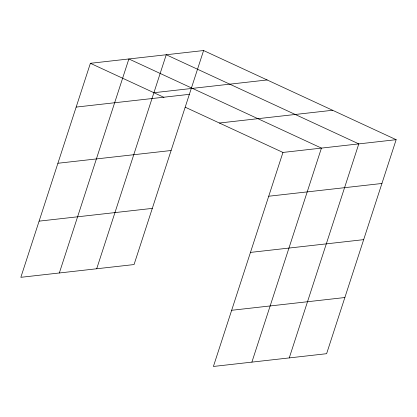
<?xml version="1.0" encoding="UTF-8"?>
<svg xmlns="http://www.w3.org/2000/svg" width="417" height="417" viewBox="0 0 417 417"><rect width="100%" height="100%" fill="white"/><g stroke="black" fill="none" stroke-linecap="round" stroke-linejoin="round"><path stroke-width="0.63" d="M203.595 50.54L90.39 63.301L20.85 277.315L134.055 264.56L203.595 50.54L396.15 139.685L326.61 353.699L213.405 366.46L282.945 152.44L396.15 139.685M59.339 272.979L128.879 58.959L321.434 148.103L251.894 362.123M96.697 268.772L166.237 54.752L358.792 143.891L289.252 357.911M153.93 92.715L267.141 79.96M76.16 107.091L189.365 94.336M219.399 123.025L332.604 110.265M57.906 163.266L171.111 150.511M39.104 221.14L152.309 208.385M268.715 196.235L381.92 183.475M250.461 252.41L363.671 239.65M231.659 310.284L344.864 297.529M90.39 63.301L163.959 97.359M185.19 107.185L282.945 152.44"/></g></svg>
